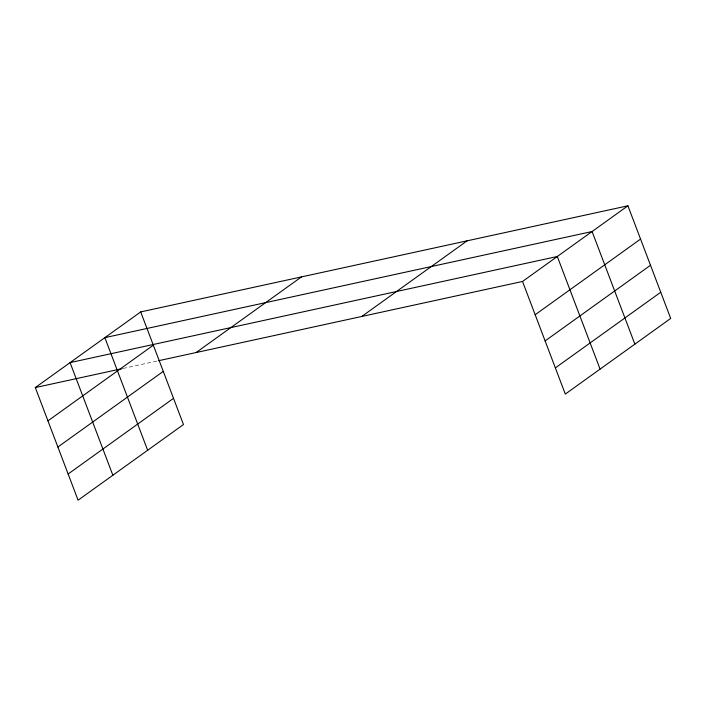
<?xml version="1.0" encoding="UTF-8"?>
<svg xmlns="http://www.w3.org/2000/svg" width="706" height="706" viewBox="0 0 706 706"><rect width="100%" height="100%" fill="white"/><g stroke="black" fill="none" stroke-linecap="round" stroke-linejoin="round"><path stroke-width="0.53" stroke-dasharray="3.53 2.65" d="M123.197 368.426L157.5 360.96"/><path stroke-width="1.06" d="M140.697 311.92L183.472 424.544L78.084 500.192L35.3 387.576L140.697 311.92L627.916 205.808L670.7 318.424L565.303 394.08L522.528 281.456L627.916 205.808M47.937 420.847L153.334 345.19M57.883 447.03L163.28 371.374M196.083 352.559L301.48 276.902M68.138 474.008L173.526 398.352M361.746 316.473L467.134 240.825M535.166 314.735L640.563 239.078M545.111 340.919L650.508 265.262M555.357 367.897L660.754 292.24M35.3 387.576L122.12 368.664M158.568 360.722L522.528 281.456M634.87 344.149L592.087 231.533L104.859 337.644L147.642 450.26M600.082 369.114L557.308 256.499L70.079 362.61L112.863 475.226"/></g></svg>
